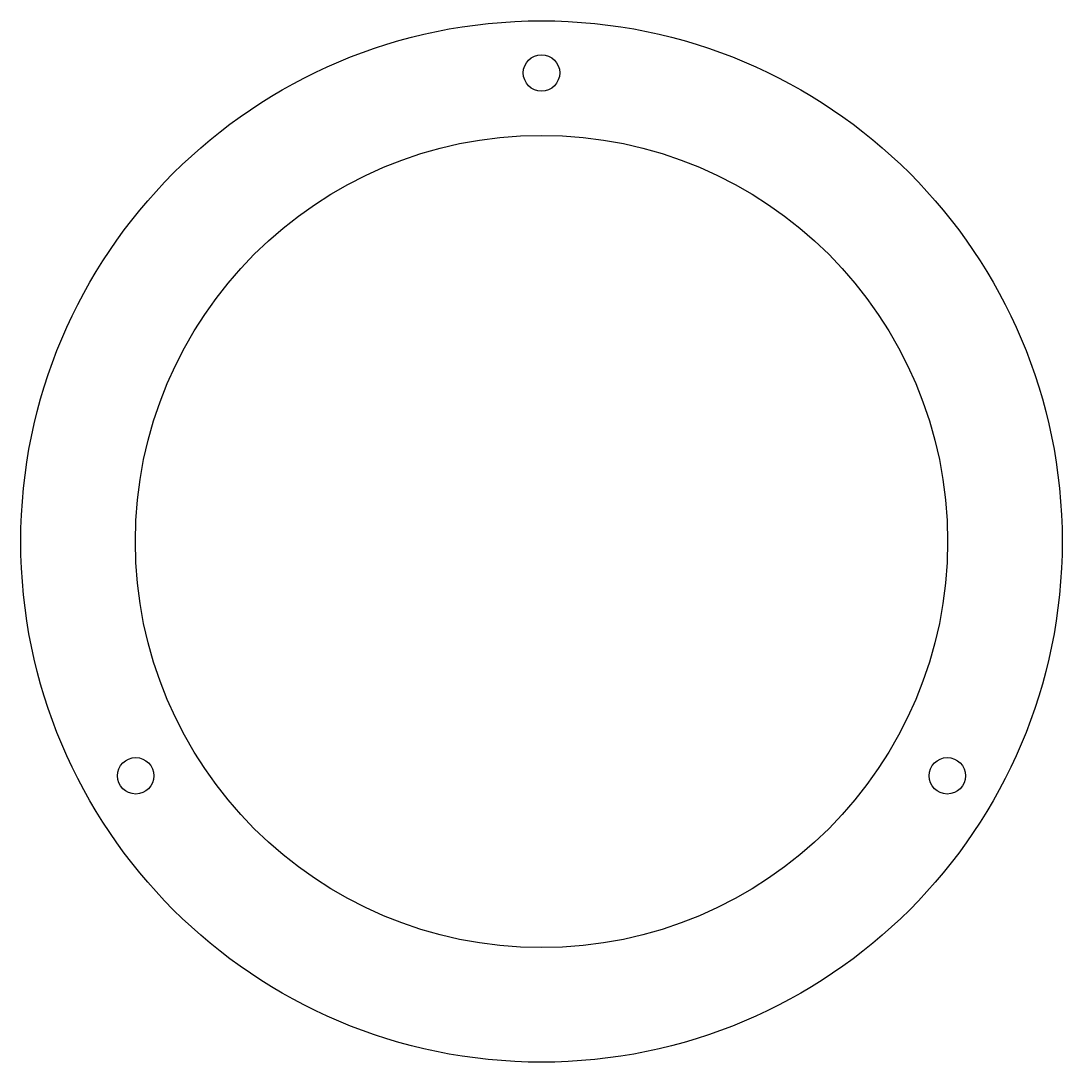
# Model space of a CAD drawing. Header units: millimetres. Extents: x -50 to 50, y -50 to 50.
import ezdxf

# ---------------------------------------------------------------- set-up
doc = ezdxf.new("R2010")
doc.units = ezdxf.units.MM

msp = doc.modelspace()

# ---------------------------------------------------------------- linework, layer by layer
at = {"color": 7, "linetype": 'Continuous', "lineweight": 25}
for centre, radius in [((0, 0), 50), ((0, 45), 1.75), ((0, 0), 39), ((-38.97, -22.5), 1.75), ((38.97, -22.5), 1.75)]:
    msp.add_circle(centre, radius, dxfattribs=at)

doc.saveas('drawing.dxf')
